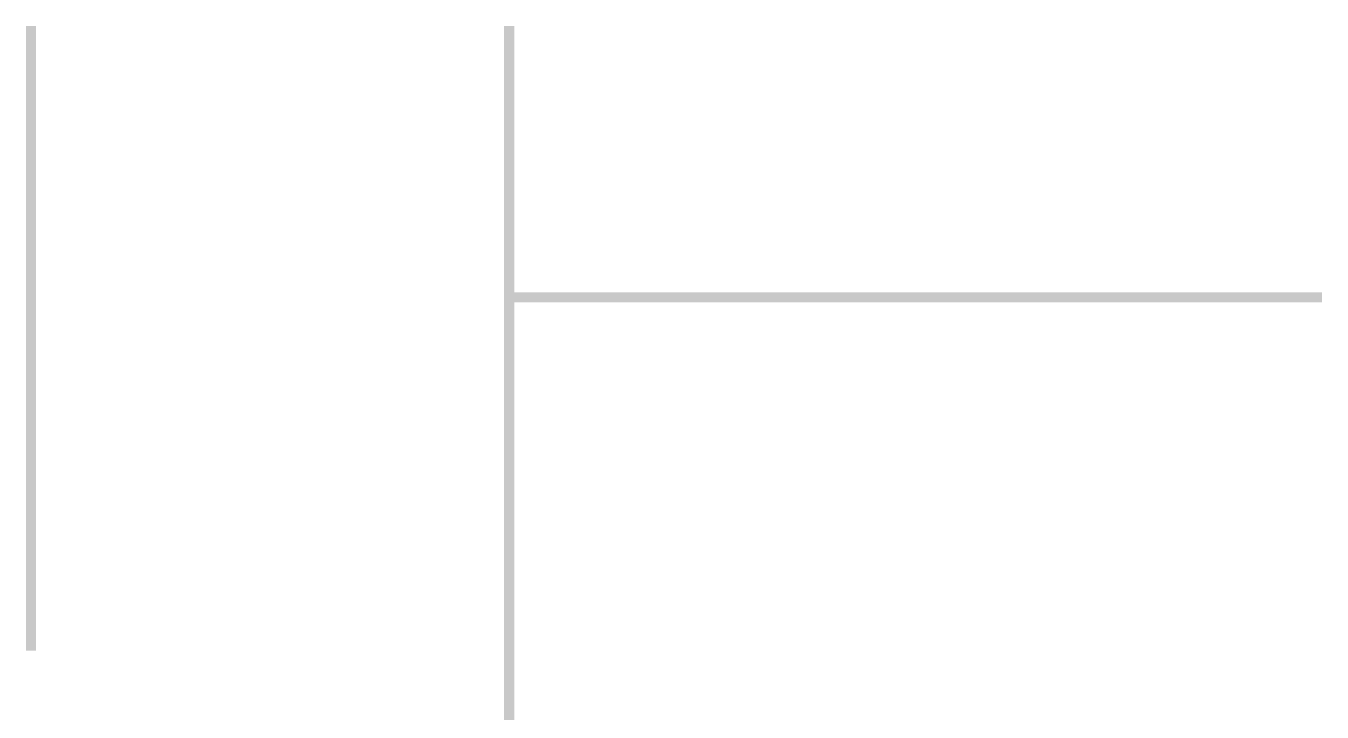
# Model space of a CAD drawing. Header units: millimetres. Extents: x -187347 to 135007, y -6415 to 292048.
# Drawn here: x -97361 to -84693, y 166579 to 173279 of the extents above; entities that cross this region are included whole.
import ezdxf

# ---------------------------------------------------------------- set-up
doc = ezdxf.new("R2010")
doc.units = ezdxf.units.MM
doc.header["$LTSCALE"] = 100
doc.layers.add('A-WALL-PATT', color=7, linetype='Continuous', lineweight=5)

msp = doc.modelspace()

# ---------------------------------------------------------------- hatches: boundary and pattern name
at = {"layer": 'A-WALL-PATT'}
h = msp.add_hatch(dxfattribs=at)
h.set_pattern_fill('FP_1418', color=256, angle=67.38013, style=0, pattern_type=2)
h.set_pattern_definition([(157.3801, (-97281.86, 170232.644), (-50.79954, 0.00031), [13.208, -647.192]), (157.3801, (-97281.858, 170283.445), (-50.79954, 0.00031), [13.208, -647.192]), (157.3801, (-97281.859, 170334.245), (-50.79954, 0.00031), [13.208, -647.192]), (157.3801, (-97281.859, 170385.044), (-50.79954, 0.00031), [13.208, -647.192]), (157.38013, (-97281.86, 170435.844), (-50.79954, 0.00031), [13.208, -647.192]), (202.2491, (-97281.859, 170275.317), (-50.80037, 0.00024), [12.075, -1195.427]), (202.2491, (-97281.86, 170326.117), (-50.80037, 0.00024), [12.075, -1195.427]), (202.24913, (-97281.859, 170376.916), (-50.80037, 0.00024), [12.075, -1195.427]), (202.24913, (-97281.86, 170427.717), (-50.80037, 0.00024), [12.075, -1195.427]), (202.24913, (-97281.859, 170478.516), (-50.80037, 0.00024), [12.075, -1195.427]), (202.24913, (-97281.859, 170529.316), (-50.80037, 0.00024), [12.075, -1195.427]), (202.24913, (-97281.859, 170580.117), (-50.80037, 0.00024), [12.075, -1195.427]), (202.24913, (-97281.858, 170630.916), (-50.80037, 0.00024), [12.075, -1195.427]), (202.24913, (-97281.86, 170681.716), (-50.80037, 0.00024), [12.075, -1195.427]), (337.7511, (-97293.035, 170262.616), (-50.80037, -0.00048), [12.075, -1195.427]), (337.7511, (-97293.034, 170313.417), (-50.80037, -0.00048), [12.075, -1195.427]), (337.75113, (-97293.035, 170364.217), (-50.80037, -0.00048), [12.075, -1195.427]), (337.75113, (-97293.035, 170415.016), (-50.80037, -0.00048), [12.075, -1195.427]), (337.75113, (-97293.035, 170465.816), (-50.80037, -0.00048), [12.075, -1195.427]), (337.75113, (-97293.035, 170516.617), (-50.80037, -0.00048), [12.075, -1195.427]), (337.75113, (-97293.035, 170567.417), (-50.80037, -0.00048), [12.075, -1195.427]), (337.75113, (-97293.035, 170618.216), (-50.80037, -0.00048), [12.075, -1195.427]), (337.75113, (-97293.035, 170669.017), (-50.80037, -0.00048), [12.075, -1195.427]), (22.6201, (-97294.05, 170244.836), (-50.79954, -0.00055), [13.208, -647.192]), (22.6201, (-97294.051, 170295.636), (-50.79954, -0.00055), [13.208, -647.192]), (22.6201, (-97294.05, 170346.437), (-50.79954, -0.00055), [13.208, -647.192]), (22.6201, (-97294.051, 170397.237), (-50.79954, -0.00055), [13.208, -647.192]), (22.62013, (-97294.05, 170448.036), (-50.79954, -0.00055), [13.208, -647.192]), (171.87013, (-97273.223, 170230.104), (-50.799541, -6.9e-05), [3.592, -355.618]), (158.1981, (-97276.779, 170230.612), (-50.80049, 0.00022), [5.471, -268.095]), (158.1981, (-97276.78, 170281.413), (-50.80049, 0.00022), [5.471, -268.095]), (21.8011, (-97281.859, 170249.917), (-50.80049, 0.00043), [5.471, -268.095]), (21.8011, (-97281.858, 170300.716), (-50.80049, 0.00043), [5.471, -268.095]), (8.13013, (-97276.779, 170251.948), (-50.799541, -0.00017), [3.592, -355.618]), (8.13013, (-97273.223, 170230.104), (-50.799541, -0.00017), [3.592, -355.618]), (26.5651, (-97269.667, 170230.613), (-50.79989, -0.00052), [3.408, -110.184]), (45.0001, (-97266.62, 170232.137), (-50.79997, -0.0001), [3.592, -68.25]), (56.3101, (-97264.08, 170234.676), (-50.8, -0.00046), [1.832, -181.33]), (56.3101, (-97264.08, 170285.477), (-50.8, -0.00046), [1.832, -181.33]), (56.3101, (-97264.08, 170336.276), (-50.8, -0.00046), [1.832, -181.33]), (71.5651, (-97263.062, 170236.2), (-50.7998, 0.00024), [1.676, -158.967]), (71.5651, (-97263.063, 170287), (-50.7998, 0.00024), [1.676, -158.967]), (71.5651, (-97263.06, 170337.8), (-50.7998, 0.00024), [1.676, -158.967]), (71.5651, (-97262.555, 170237.725), (-50.7998, 0.00024), [1.676, -158.967]), (71.5651, (-97262.555, 170288.524), (-50.7998, 0.00024), [1.676, -158.967]), (71.5651, (-97262.555, 170339.325), (-50.7998, 0.00024), [1.676, -158.967]), (90.0001, (-97262.047, 170239.25), (-50.8, -0.0001), [4.064, -46.736]), (108.4351, (-97262.047, 170243.313), (-50.7998, -0.0005), [1.676, -158.967]), (108.4351, (-97262.046, 170294.11), (-50.7998, -0.0005), [1.676, -158.967]), (108.4351, (-97262.047, 170344.91), (-50.7998, -0.0005), [1.676, -158.967]), (108.4351, (-97262.555, 170244.836), (-50.7998, -0.0005), [1.676, -158.967]), (108.4351, (-97262.555, 170295.636), (-50.7998, -0.0005), [1.676, -158.967]), (108.4351, (-97262.555, 170346.437), (-50.7998, -0.0005), [1.676, -158.967]), (123.6901, (-97263.063, 170246.36), (-50.8, 0.0002), [1.832, -181.33]), (123.6901, (-97263.063, 170297.16), (-50.8, 0.0002), [1.832, -181.33]), (123.6901, (-97263.063, 170347.96), (-50.8, 0.0002), [1.832, -181.33]), (135.0001, (-97264.08, 170247.884), (-50.79997, -0.0001), [3.592, -68.25]), (153.4351, (-97266.62, 170250.425), (-50.79989, 0.00028), [3.408, -110.184]), (171.87013, (-97269.666, 170251.949), (-50.799541, -6.9e-05), [3.592, -355.618]), (171.87013, (-97273.2225, 170255.504), (-50.799541, -6.9e-05), [3.592, -355.618]), (158.1981, (-97276.778, 170256.013), (-50.80049, 0.00022), [5.471, -268.095]), (158.19813, (-97276.779, 170306.813), (-50.80049, 0.00022), [5.471, -268.095]), (21.8011, (-97281.859, 170275.317), (-50.80049, 0.00043), [5.471, -268.095]), (21.80113, (-97281.86, 170326.117), (-50.80049, 0.00043), [5.471, -268.095]), (8.13013, (-97276.7785, 170277.348), (-50.799541, -0.00017), [3.592, -355.618]), (8.13013, (-97273.2225, 170255.504), (-50.799541, -0.00017), [3.592, -355.618]), (26.5651, (-97269.666, 170256.012), (-50.79989, -0.00052), [3.408, -110.184]), (45.0001, (-97266.62, 170257.536), (-50.79997, -0.0001), [3.592, -68.25]), (56.3101, (-97264.08, 170260.077), (-50.8, -0.00046), [1.832, -181.33]), (56.3101, (-97264.08, 170310.877), (-50.8, -0.00046), [1.832, -181.33]), (56.3101, (-97264.08, 170361.676), (-50.8, -0.00046), [1.832, -181.33]), (71.5651, (-97263.063, 170261.6), (-50.7998, 0.00024), [1.676, -158.967]), (71.5651, (-97263.063, 170312.4), (-50.7998, 0.00024), [1.676, -158.967]), (71.5651, (-97263.063, 170363.2), (-50.7998, 0.00024), [1.676, -158.967]), (71.5651, (-97262.555, 170263.124), (-50.7998, 0.00024), [1.676, -158.967]), (71.5651, (-97262.554, 170313.925), (-50.7998, 0.00024), [1.676, -158.967]), (71.5651, (-97262.555, 170364.725), (-50.7998, 0.00024), [1.676, -158.967]), (90.0001, (-97262.047, 170264.65), (-50.8, -0.0001), [4.064, -46.736]), (108.4351, (-97262.047, 170268.713), (-50.7998, -0.0005), [1.676, -158.967]), (108.4351, (-97262.047, 170319.513), (-50.7998, -0.0005), [1.676, -158.967]), (108.4351, (-97262.047, 170370.31), (-50.7998, -0.0005), [1.676, -158.967]), (108.4351, (-97262.555, 170270.236), (-50.7998, -0.0005), [1.676, -158.967]), (108.4351, (-97262.555, 170321.036), (-50.7998, -0.0005), [1.676, -158.967]), (108.4351, (-97262.555, 170371.837), (-50.7998, -0.0005), [1.676, -158.967]), (123.6901, (-97263.062, 170271.76), (-50.8, 0.0002), [1.832, -181.33]), (123.6901, (-97263.063, 170322.56), (-50.8, 0.0002), [1.832, -181.33]), (123.6901, (-97263.063, 170373.36), (-50.8, 0.0002), [1.832, -181.33]), (135.0001, (-97264.08, 170273.285), (-50.79997, -0.0001), [3.592, -68.25]), (153.4351, (-97266.62, 170275.824), (-50.79989, 0.00028), [3.408, -110.184]), (171.87013, (-97269.667, 170277.349), (-50.799541, -6.9e-05), [3.592, -355.618]), (171.87013, (-97301.671, 170242.805), (-50.799541, -6.9e-05), [3.592, -355.618]), (153.4351, (-97305.226, 170243.312), (-50.79989, 0.00028), [3.408, -110.184]), (135.0001, (-97308.275, 170244.836), (-50.79997, -0.0001), [3.592, -68.25]), (123.6901, (-97310.815, 170247.377), (-50.8, 0.0002), [1.832, -181.33]), (123.6901, (-97310.815, 170298.176), (-50.8, 0.0002), [1.832, -181.33]), (123.6901, (-97310.815, 170348.977), (-50.8, 0.0002), [1.832, -181.33]), (108.4351, (-97311.83, 170248.9), (-50.7998, -0.0005), [1.676, -158.967]), (108.4351, (-97311.83, 170299.7), (-50.7998, -0.0005), [1.676, -158.967]), (108.4351, (-97311.83, 170350.5), (-50.7998, -0.0005), [1.676, -158.967]), (108.4351, (-97312.34, 170250.424), (-50.7998, -0.0005), [1.676, -158.967]), (108.4351, (-97312.34, 170301.225), (-50.7998, -0.0005), [1.676, -158.967]), (108.4351, (-97312.34, 170352.025), (-50.7998, -0.0005), [1.676, -158.967]), (90.0001, (-97312.847, 170251.95), (-50.8, -0.0001), [4.064, -46.736]), (71.5651, (-97312.847, 170256.01), (-50.7998, 0.00024), [1.676, -158.967]), (71.5651, (-97312.846, 170306.813), (-50.7998, 0.00024), [1.676, -158.967]), (71.5651, (-97312.847, 170357.613), (-50.7998, 0.00024), [1.676, -158.967]), (71.5651, (-97312.34, 170257.536), (-50.7998, 0.00024), [1.676, -158.967]), (71.5651, (-97312.34, 170308.337), (-50.7998, 0.00024), [1.676, -158.967]), (71.5651, (-97312.34, 170359.136), (-50.7998, 0.00024), [1.676, -158.967]), (56.3101, (-97311.83, 170259.06), (-50.8, -0.00046), [1.832, -181.33]), (56.3101, (-97311.83, 170309.86), (-50.8, -0.00046), [1.832, -181.33]), (56.3101, (-97311.83, 170360.66), (-50.8, -0.00046), [1.832, -181.33]), (45.0001, (-97310.815, 170260.585), (-50.79997, -0.0001), [3.592, -68.25]), (26.5651, (-97308.275, 170263.125), (-50.79989, -0.00052), [3.408, -110.184]), (8.13013, (-97305.227, 170264.649), (-50.799541, -0.00017), [3.592, -355.618]), (8.13013, (-97301.671, 170242.805), (-50.799541, -0.00017), [3.592, -355.618]), (20.55613, (-97298.115, 170243.312), (-50.80042, -0.00031), [4.34, -429.695]), (20.55613, (-97298.115, 170294.113), (-50.80042, -0.00031), [4.34, -429.695]), (20.55613, (-97298.114, 170344.912), (-50.80042, -0.00031), [4.34, -429.695]), (158.1981, (-97293.035, 170262.616), (-50.80049, 0.00022), [5.471, -268.095]), (158.19813, (-97293.034, 170313.417), (-50.80049, 0.00022), [5.471, -268.095]), (171.87013, (-97298.115, 170264.6486), (-50.799541, -6.9e-05), [3.592, -355.618]), (90.0001, (-97312.847, 170228.58), (-50.8, -0.0001), [2.032, -48.768]), (71.5651, (-97312.847, 170230.613), (-50.7998, 0.00024), [1.676, -158.967]), (71.5651, (-97312.847, 170281.41), (-50.7998, 0.00024), [1.676, -158.967]), (71.5651, (-97312.847, 170332.213), (-50.7998, 0.00024), [1.676, -158.967]), (71.5651, (-97312.34, 170232.136), (-50.7998, 0.00024), [1.676, -158.967]), (71.5651, (-97312.34, 170282.937), (-50.7998, 0.00024), [1.676, -158.967]), (71.5651, (-97312.34, 170333.737), (-50.7998, 0.00024), [1.676, -158.967]), (56.3101, (-97311.83, 170233.66), (-50.8, -0.00046), [1.832, -181.33]), (56.3101, (-97311.83, 170284.46), (-50.8, -0.00046), [1.832, -181.33]), (56.3101, (-97311.83, 170335.26), (-50.8, -0.00046), [1.832, -181.33]), (45.0001, (-97310.814, 170235.184), (-50.79997, -0.0001), [3.592, -68.25]), (26.5651, (-97308.275, 170237.724), (-50.79989, -0.00052), [3.408, -110.184]), (8.13013, (-97305.226, 170239.249), (-50.799541, -0.00017), [3.592, -355.618]), (159.44413, (-97294.051, 170237.724), (-50.80042, 7e-05), [4.34, -429.695]), (159.44413, (-97294.05, 170288.525), (-50.80042, 7e-05), [4.34, -429.695]), (159.44413, (-97294.051, 170339.325), (-50.80042, 7e-05), [4.34, -429.695]), (171.87013, (-97298.1144, 170239.2484), (-50.799541, -6.9e-05), [3.592, -355.618]), (171.87013, (-97301.671, 170268.205), (-50.799541, -6.9e-05), [3.592, -355.618]), (153.4351, (-97305.227, 170268.713), (-50.79989, 0.00028), [3.408, -110.184]), (135.0001, (-97308.274, 170270.237), (-50.79997, -0.0001), [3.592, -68.25]), (123.6901, (-97310.815, 170272.776), (-50.8, 0.0002), [1.832, -181.33]), (123.6901, (-97310.814, 170323.577), (-50.8, 0.0002), [1.832, -181.33]), (123.6901, (-97310.815, 170374.377), (-50.8, 0.0002), [1.832, -181.33]), (108.4351, (-97311.83, 170274.3), (-50.7998, -0.0005), [1.676, -158.967]), (108.4351, (-97311.83, 170325.1), (-50.7998, -0.0005), [1.676, -158.967]), (108.4351, (-97311.83, 170375.9), (-50.7998, -0.0005), [1.676, -158.967]), (108.4351, (-97312.34, 170275.825), (-50.7998, -0.0005), [1.676, -158.967]), (108.4351, (-97312.34, 170326.624), (-50.7998, -0.0005), [1.676, -158.967]), (108.4351, (-97312.34, 170377.424), (-50.7998, -0.0005), [1.676, -158.967]), (90.0001, (-97312.847, 170277.35), (-50.8, -0.0001), [2.032, -48.768]), (8.13013, (-97301.671, 170268.205), (-50.799541, -0.00017), [3.592, -355.618]), (21.8011, (-97298.115, 170268.712), (-50.80049, 0.00043), [5.471, -268.095]), (21.80113, (-97298.115, 170319.513), (-50.80049, 0.00043), [5.471, -268.095])])
h.paths.add_polyline_path([(-97262.8, 167179.4), (-97262.8, 173279.4), (-97361.2, 173279.4), (-97361.2, 167179.4)])
h = msp.add_hatch(dxfattribs=at)
h.set_pattern_fill('FP_1421', color=256, angle=67.38013, style=0, pattern_type=2)
h.set_pattern_definition([(157.38013, (-92607.884, 166645.145), (-50.79954, 0.00031), [13.208, -647.192]), (157.38013, (-92607.884, 166695.945), (-50.79954, 0.00031), [13.208, -647.192]), (157.38013, (-92607.884, 166746.745), (-50.79954, 0.00031), [13.208, -647.192]), (157.38013, (-92607.884, 166797.544), (-50.79954, 0.00031), [13.208, -647.192]), (157.38013, (-92607.884, 166848.345), (-50.79954, 0.00031), [13.208, -647.192]), (202.24913, (-92607.884, 166687.816), (-50.80037, 0.00024), [12.075, -1195.427]), (202.24913, (-92607.884, 166738.616), (-50.80037, 0.00024), [12.075, -1195.427]), (202.24913, (-92607.884, 166789.417), (-50.80037, 0.00024), [12.075, -1195.427]), (202.24913, (-92607.883, 166840.216), (-50.80037, 0.00024), [12.075, -1195.427]), (202.24913, (-92607.884, 166891.016), (-50.80037, 0.00024), [12.075, -1195.427]), (202.24913, (-92607.883, 166941.817), (-50.80037, 0.00024), [12.075, -1195.427]), (202.24913, (-92607.884, 166992.617), (-50.80037, 0.00024), [12.075, -1195.427]), (202.24913, (-92607.884, 167043.416), (-50.80037, 0.00024), [12.075, -1195.427]), (202.24913, (-92607.884, 167094.217), (-50.80037, 0.00024), [12.075, -1195.427]), (337.75113, (-92619.06, 166675.117), (-50.80037, -0.000477), [12.075, -1195.427]), (337.75113, (-92619.06, 166725.917), (-50.80037, -0.000477), [12.075, -1195.427]), (337.75113, (-92619.06, 166776.717), (-50.80037, -0.000477), [12.075, -1195.427]), (337.75113, (-92619.06, 166827.516), (-50.80037, -0.000477), [12.075, -1195.427]), (337.75113, (-92619.06, 166878.317), (-50.80037, -0.000477), [12.075, -1195.427]), (337.75113, (-92619.06, 166929.116), (-50.80037, -0.000477), [12.075, -1195.427]), (337.75113, (-92619.06, 166979.916), (-50.80037, -0.000477), [12.075, -1195.427]), (337.75113, (-92619.06, 167030.717), (-50.80037, -0.000477), [12.075, -1195.427]), (337.75113, (-92619.06, 167081.516), (-50.80037, -0.000477), [12.075, -1195.427]), (22.62013, (-92620.076, 166657.336), (-50.79954, -0.000547), [13.208, -647.192]), (22.62013, (-92620.076, 166708.137), (-50.79954, -0.000547), [13.208, -647.192]), (22.62013, (-92620.076, 166758.936), (-50.79954, -0.000547), [13.208, -647.192]), (22.62013, (-92620.076, 166809.736), (-50.79954, -0.000547), [13.208, -647.192]), (22.62013, (-92620.076, 166860.537), (-50.79954, -0.000547), [13.208, -647.192]), (171.87013, (-92599.248, 166642.604), (-50.799541, -6.9e-05), [3.592, -355.618]), (158.19813, (-92602.804, 166643.113), (-50.80049, 0.00022), [5.471, -268.095]), (158.19813, (-92602.803, 166693.912), (-50.80049, 0.00022), [5.471, -268.095]), (21.80113, (-92607.884, 166662.417), (-50.80049, 0.00043), [5.471, -268.095]), (21.80113, (-92607.884, 166713.216), (-50.80049, 0.00043), [5.471, -268.095]), (8.13013, (-92602.804, 166664.448), (-50.799541, -0.00017), [3.592, -355.618]), (8.13013, (-92599.248, 166642.604), (-50.799541, -0.00017), [3.592, -355.618]), (26.56513, (-92595.692, 166643.112), (-50.79989, -0.00052), [3.408, -110.184]), (45.00013, (-92592.644, 166644.637), (-50.79997, -0.00012), [3.592, -68.25]), (56.3101, (-92590.104, 166647.177), (-50.8, -0.00046), [1.832, -181.33]), (56.3101, (-92590.103, 166697.976), (-50.8, -0.00046), [1.832, -181.33]), (56.3101, (-92590.104, 166748.776), (-50.8, -0.00046), [1.832, -181.33]), (71.5651, (-92589.09, 166648.7), (-50.79978, 0.00024), [1.676, -158.967]), (71.5651, (-92589.09, 166699.5), (-50.79978, 0.00024), [1.676, -158.967]), (71.5651, (-92589.09, 166750.3), (-50.79978, 0.00024), [1.676, -158.967]), (71.5651, (-92588.58, 166650.224), (-50.79978, 0.00024), [1.676, -158.967]), (71.5651, (-92588.58, 166701.025), (-50.79978, 0.00024), [1.676, -158.967]), (71.5651, (-92588.58, 166751.824), (-50.79978, 0.00024), [1.676, -158.967]), (90.0001, (-92588.07, 166651.75), (-50.8, -0.0001), [4.064, -46.736]), (108.4351, (-92588.07, 166655.813), (-50.79978, -0.00048), [1.676, -158.967]), (108.4351, (-92588.07, 166706.61), (-50.79978, -0.00048), [1.676, -158.967]), (108.4351, (-92588.07, 166757.413), (-50.79978, -0.00048), [1.676, -158.967]), (108.4351, (-92588.58, 166657.336), (-50.79978, -0.00048), [1.676, -158.967]), (108.4351, (-92588.58, 166708.137), (-50.79978, -0.00048), [1.676, -158.967]), (108.4351, (-92588.58, 166758.937), (-50.79978, -0.00048), [1.676, -158.967]), (123.6901, (-92589.088, 166658.86), (-50.8, 0.00022), [1.832, -181.33]), (123.6901, (-92589.087, 166709.66), (-50.8, 0.00022), [1.832, -181.33]), (123.6901, (-92589.09, 166760.46), (-50.8, 0.00022), [1.832, -181.33]), (135.00013, (-92590.104, 166660.385), (-50.79997, -0.00012), [3.592, -68.25]), (153.43513, (-92592.644, 166662.924), (-50.79989, 0.00028), [3.408, -110.184]), (171.87013, (-92595.6916, 166664.4486), (-50.799541, -6.9e-05), [3.592, -355.618]), (171.87013, (-92599.2474, 166668.005), (-50.799541, -6.9e-05), [3.592, -355.618]), (158.19813, (-92602.804, 166668.513), (-50.80049, 0.00022), [5.471, -268.095]), (158.19813, (-92602.804, 166719.313), (-50.80049, 0.00022), [5.471, -268.095]), (21.80113, (-92607.884, 166687.816), (-50.80049, 0.00043), [5.471, -268.095]), (21.80113, (-92607.884, 166738.616), (-50.80049, 0.00043), [5.471, -268.095]), (8.13013, (-92602.8034, 166689.849), (-50.799541, -0.00017), [3.592, -355.618]), (8.13013, (-92599.2474, 166668.005), (-50.799541, -0.00017), [3.592, -355.618]), (26.56513, (-92595.692, 166668.512), (-50.79989, -0.00052), [3.408, -110.184]), (45.00013, (-92592.644, 166670.036), (-50.79997, -0.00012), [3.592, -68.25]), (56.3101, (-92590.104, 166672.577), (-50.8, -0.00046), [1.832, -181.33]), (56.3101, (-92590.104, 166723.377), (-50.8, -0.00046), [1.832, -181.33]), (56.3101, (-92590.104, 166774.176), (-50.8, -0.00046), [1.832, -181.33]), (71.5651, (-92589.088, 166674.1), (-50.79978, 0.00024), [1.676, -158.967]), (71.5651, (-92589.09, 166724.9), (-50.79978, 0.00024), [1.676, -158.967]), (71.5651, (-92589.087, 166775.7), (-50.79978, 0.00024), [1.676, -158.967]), (71.5651, (-92588.58, 166675.625), (-50.79978, 0.00024), [1.676, -158.967]), (71.5651, (-92588.58, 166726.425), (-50.79978, 0.00024), [1.676, -158.967]), (71.5651, (-92588.58, 166777.225), (-50.79978, 0.00024), [1.676, -158.967]), (90.0001, (-92588.07, 166677.15), (-50.8, -0.00012), [4.064, -46.736]), (108.4351, (-92588.07, 166681.212), (-50.79978, -0.00048), [1.676, -158.967]), (108.4351, (-92588.07, 166732.01), (-50.79978, -0.00048), [1.676, -158.967]), (108.4351, (-92588.07, 166782.813), (-50.79978, -0.00048), [1.676, -158.967]), (108.4351, (-92588.58, 166682.736), (-50.79978, -0.00048), [1.676, -158.967]), (108.4351, (-92588.58, 166733.537), (-50.79978, -0.00048), [1.676, -158.967]), (108.4351, (-92588.58, 166784.336), (-50.79978, -0.00048), [1.676, -158.967]), (123.6901, (-92589.088, 166684.26), (-50.8, 0.00022), [1.832, -181.33]), (123.6901, (-92589.09, 166735.06), (-50.8, 0.00022), [1.832, -181.33]), (123.6901, (-92589.09, 166785.86), (-50.8, 0.00022), [1.832, -181.33]), (135.00013, (-92590.104, 166685.785), (-50.79997, -0.00012), [3.592, -68.25]), (153.43513, (-92592.644, 166688.325), (-50.79989, 0.00028), [3.408, -110.184]), (171.87013, (-92595.6915, 166689.8484), (-50.799541, -6.9e-05), [3.592, -355.618]), (171.87013, (-92627.6955, 166655.3044), (-50.799541, -6.9e-05), [3.592, -355.618]), (153.43513, (-92631.252, 166655.812), (-50.79989, 0.00028), [3.408, -110.184]), (135.00013, (-92634.3, 166657.337), (-50.79997, -0.00012), [3.592, -68.25]), (123.6901, (-92636.84, 166659.876), (-50.8, 0.00022), [1.832, -181.33]), (123.6901, (-92636.84, 166710.677), (-50.8, 0.00022), [1.832, -181.33]), (123.6901, (-92636.84, 166761.476), (-50.8, 0.00022), [1.832, -181.33]), (108.4351, (-92637.856, 166661.4), (-50.79978, -0.00048), [1.676, -158.967]), (108.4351, (-92637.856, 166712.2), (-50.79978, -0.00048), [1.676, -158.967]), (108.4351, (-92637.855, 166763), (-50.79978, -0.00048), [1.676, -158.967]), (108.4351, (-92638.364, 166662.925), (-50.79978, -0.00048), [1.676, -158.967]), (108.4351, (-92638.364, 166713.724), (-50.79978, -0.00048), [1.676, -158.967]), (108.4351, (-92638.364, 166764.524), (-50.79978, -0.00048), [1.676, -158.967]), (90.0001, (-92638.87, 166664.45), (-50.8, -0.0001), [4.064, -46.736]), (71.5651, (-92638.87, 166668.513), (-50.79978, 0.00024), [1.676, -158.967]), (71.5651, (-92638.87, 166719.313), (-50.79978, 0.00024), [1.676, -158.967]), (71.5651, (-92638.87, 166770.113), (-50.79978, 0.00024), [1.676, -158.967]), (71.5651, (-92638.364, 166670.037), (-50.79978, 0.00024), [1.676, -158.967]), (71.5651, (-92638.363, 166720.836), (-50.79978, 0.00024), [1.676, -158.967]), (71.5651, (-92638.364, 166771.636), (-50.79978, 0.00024), [1.676, -158.967]), (56.3101, (-92637.856, 166671.56), (-50.8, -0.00046), [1.832, -181.33]), (56.3101, (-92637.856, 166722.36), (-50.8, -0.00046), [1.832, -181.33]), (56.3101, (-92637.856, 166773.16), (-50.8, -0.00046), [1.832, -181.33]), (45.00013, (-92636.84, 166673.084), (-50.79997, -0.00012), [3.592, -68.25]), (26.56513, (-92634.3, 166675.625), (-50.79989, -0.00052), [3.408, -110.184]), (8.13013, (-92631.2515, 166677.1484), (-50.799541, -0.00017), [3.592, -355.618]), (8.13013, (-92627.6955, 166655.3044), (-50.799541, -0.00017), [3.592, -355.618]), (20.55613, (-92624.14, 166655.813), (-50.800422, -0.000313), [4.34, -429.695]), (20.55613, (-92624.14, 166706.613), (-50.800422, -0.000313), [4.34, -429.695]), (20.55613, (-92624.14, 166757.412), (-50.800422, -0.000313), [4.34, -429.695]), (158.19813, (-92619.06, 166675.117), (-50.80049, 0.00022), [5.471, -268.095]), (158.19813, (-92619.06, 166725.917), (-50.80049, 0.00022), [5.471, -268.095]), (171.87013, (-92624.1395, 166677.148), (-50.799541, -6.9e-05), [3.592, -355.618]), (90.0001, (-92638.87, 166641.08), (-50.8, -0.0001), [2.032, -48.768]), (71.5651, (-92638.87, 166643.11), (-50.79978, 0.00024), [1.676, -158.967]), (71.5651, (-92638.87, 166693.913), (-50.79978, 0.00024), [1.676, -158.967]), (71.5651, (-92638.87, 166744.71), (-50.79978, 0.00024), [1.676, -158.967]), (71.5651, (-92638.364, 166644.637), (-50.79978, 0.00024), [1.676, -158.967]), (71.5651, (-92638.364, 166695.437), (-50.79978, 0.00024), [1.676, -158.967]), (71.5651, (-92638.364, 166746.237), (-50.79978, 0.00024), [1.676, -158.967]), (56.3101, (-92637.856, 166646.16), (-50.8, -0.00046), [1.832, -181.33]), (56.3101, (-92637.855, 166696.96), (-50.8, -0.00046), [1.832, -181.33]), (56.3101, (-92637.856, 166747.76), (-50.8, -0.00046), [1.832, -181.33]), (45.00013, (-92636.84, 166647.684), (-50.79997, -0.00012), [3.592, -68.25]), (26.56513, (-92634.3, 166650.225), (-50.79989, -0.00052), [3.408, -110.184]), (8.13013, (-92631.2516, 166651.7486), (-50.799541, -0.00017), [3.592, -355.618]), (159.44413, (-92620.076, 166650.225), (-50.800422, 7.5e-05), [4.34, -429.695]), (159.44413, (-92620.076, 166701.025), (-50.800422, 7.5e-05), [4.34, -429.695]), (159.44413, (-92620.076, 166751.825), (-50.800422, 7.5e-05), [4.34, -429.695]), (171.87013, (-92624.14, 166651.748), (-50.799541, -6.9e-05), [3.592, -355.618]), (171.87013, (-92627.696, 166680.7045), (-50.799541, -6.9e-05), [3.592, -355.618]), (153.43513, (-92631.252, 166681.212), (-50.79989, 0.00028), [3.408, -110.184]), (135.00013, (-92634.3, 166682.737), (-50.79997, -0.00012), [3.592, -68.25]), (123.6901, (-92636.84, 166685.277), (-50.8, 0.00022), [1.832, -181.33]), (123.6901, (-92636.84, 166736.077), (-50.8, 0.00022), [1.832, -181.33]), (123.6901, (-92636.84, 166786.877), (-50.8, 0.00022), [1.832, -181.33]), (108.4351, (-92637.856, 166686.8), (-50.79978, -0.00048), [1.676, -158.967]), (108.4351, (-92637.856, 166737.6), (-50.79978, -0.00048), [1.676, -158.967]), (108.4351, (-92637.856, 166788.4), (-50.79978, -0.00048), [1.676, -158.967]), (108.4351, (-92638.364, 166688.325), (-50.79978, -0.00048), [1.676, -158.967]), (108.4351, (-92638.364, 166739.124), (-50.79978, -0.00048), [1.676, -158.967]), (108.4351, (-92638.364, 166789.925), (-50.79978, -0.00048), [1.676, -158.967]), (90.0001, (-92638.87, 166689.85), (-50.8, -0.00012), [2.032, -48.768]), (8.13013, (-92627.696, 166680.7045), (-50.799541, -0.00017), [3.592, -355.618]), (21.80113, (-92624.14, 166681.213), (-50.80049, 0.00043), [5.471, -268.095]), (21.80113, (-92624.14, 166732.012), (-50.80049, 0.00043), [5.471, -268.095])])
h.paths.add_polyline_path([(-92687.3, 160003.6), (-92588.9, 160003.6), (-92588.9, 173279.4), (-92687.3, 173279.4), (-92687.3, 160229.3)])
h = msp.add_hatch(dxfattribs=at)
h.set_pattern_fill('FP_68', color=256, angle=-292.61987, style=0, pattern_type=2)
h.set_pattern_definition([(247.38013, (-88644.636, 170658.768), (-0.00031, -50.79954), [13.208, -647.192]), (247.38013, (-88695.436, 170658.769), (-0.00031, -50.79954), [13.208, -647.192]), (247.38013, (-88746.236, 170658.768), (-0.00031, -50.79954), [13.208, -647.192]), (247.38013, (-88797.035, 170658.768), (-0.00031, -50.79954), [13.208, -647.192]), (247.38013, (-88847.836, 170658.77), (-0.00031, -50.79954), [13.208, -647.192]), (292.24913, (-88687.308, 170658.768), (-0.00024, -50.80037), [12.075, -1195.427]), (292.24913, (-88738.107, 170658.769), (-0.00024, -50.80037), [12.075, -1195.427]), (292.24913, (-88788.908, 170658.768), (-0.00024, -50.80037), [12.075, -1195.427]), (292.24913, (-88839.708, 170658.769), (-0.00024, -50.80037), [12.075, -1195.427]), (292.24913, (-88890.508, 170658.768), (-0.00024, -50.80037), [12.075, -1195.427]), (292.24913, (-88941.308, 170658.769), (-0.00024, -50.80037), [12.075, -1195.427]), (292.24913, (-88992.108, 170658.768), (-0.00024, -50.80037), [12.075, -1195.427]), (292.24913, (-89042.908, 170658.769), (-0.00024, -50.80037), [12.075, -1195.427]), (292.24913, (-89093.708, 170658.768), (-0.00024, -50.80037), [12.075, -1195.427]), (67.75113, (-88674.608, 170647.592), (0.00048, -50.80037), [12.075, -1195.427]), (67.75113, (-88725.408, 170647.593), (0.00048, -50.80037), [12.075, -1195.427]), (67.75113, (-88776.208, 170647.592), (0.00048, -50.80037), [12.075, -1195.427]), (67.75113, (-88827.007, 170647.592), (0.00048, -50.80037), [12.075, -1195.427]), (67.75113, (-88877.808, 170647.593), (0.00048, -50.80037), [12.075, -1195.427]), (67.75113, (-88928.608, 170647.592), (0.00048, -50.80037), [12.075, -1195.427]), (67.75113, (-88979.407, 170647.593), (0.00048, -50.80037), [12.075, -1195.427]), (67.75113, (-89030.208, 170647.592), (0.00048, -50.80037), [12.075, -1195.427]), (67.75113, (-89081.008, 170647.593), (0.00048, -50.80037), [12.075, -1195.427]), (112.62013, (-88656.827, 170646.576), (0.00055, -50.79954), [13.208, -647.192]), (112.62013, (-88707.628, 170646.577), (0.00055, -50.79954), [13.208, -647.192]), (112.62013, (-88758.428, 170646.576), (0.00055, -50.79954), [13.208, -647.192]), (112.62013, (-88809.227, 170646.577), (0.00055, -50.79954), [13.208, -647.192]), (112.62013, (-88860.028, 170646.576), (0.00055, -50.79954), [13.208, -647.192]), (261.87013, (-88642.0954, 170667.404), (6.9e-05, -50.799541), [3.592, -355.618]), (248.19813, (-88642.604, 170663.848), (-0.00022, -50.80049), [5.471, -268.095]), (248.19813, (-88693.404, 170663.849), (-0.00022, -50.80049), [5.471, -268.095]), (111.80113, (-88661.908, 170658.768), (-0.00043, -50.80049), [5.471, -268.095]), (111.80113, (-88712.708, 170658.769), (-0.00043, -50.80049), [5.471, -268.095]), (98.13013, (-88663.9394, 170663.848), (0.00017, -50.799541), [3.592, -355.618]), (98.13013, (-88642.0954, 170667.404), (0.00017, -50.799541), [3.592, -355.618]), (116.56513, (-88642.604, 170670.96), (0.00052, -50.79989), [3.408, -110.184]), (135.0001, (-88644.128, 170674.008), (0.00012, -50.79997), [3.592, -68.25]), (146.3101, (-88646.67, 170676.55), (0.00046, -50.8), [1.832, -181.33]), (146.3101, (-88697.468, 170676.55), (0.00046, -50.8), [1.832, -181.33]), (146.3101, (-88748.268, 170676.55), (0.00046, -50.8), [1.832, -181.33]), (161.5651, (-88648.19, 170677.565), (-0.00024, -50.7998), [1.676, -158.967]), (161.5651, (-88698.99, 170677.564), (-0.00024, -50.7998), [1.676, -158.967]), (161.5651, (-88749.79, 170677.565), (-0.00024, -50.7998), [1.676, -158.967]), (161.5651, (-88649.715, 170678.073), (-0.00024, -50.7998), [1.676, -158.967]), (161.5651, (-88700.516, 170678.072), (-0.00024, -50.7998), [1.676, -158.967]), (161.5651, (-88751.316, 170678.073), (-0.00024, -50.7998), [1.676, -158.967]), (180.0001, (-88651.24, 170678.58), (0.0001, -50.8), [4.064, -46.736]), (198.4351, (-88655.304, 170678.58), (0.0005, -50.7998), [1.676, -158.967]), (198.4351, (-88706.104, 170678.58), (0.0005, -50.7998), [1.676, -158.967]), (198.4351, (-88756.904, 170678.58), (0.0005, -50.7998), [1.676, -158.967]), (198.4351, (-88656.83, 170678.07), (0.0005, -50.7998), [1.676, -158.967]), (198.4351, (-88707.63, 170678.073), (0.0005, -50.7998), [1.676, -158.967]), (198.4351, (-88758.43, 170678.07), (0.0005, -50.7998), [1.676, -158.967]), (213.6901, (-88658.352, 170677.564), (-0.0002, -50.8), [1.832, -181.33]), (213.6901, (-88709.15, 170677.565), (-0.0002, -50.8), [1.832, -181.33]), (213.6901, (-88759.95, 170677.564), (-0.0002, -50.8), [1.832, -181.33]), (225.0001, (-88659.876, 170676.55), (0.00012, -50.79997), [3.592, -68.25]), (243.43513, (-88662.415, 170674.009), (-0.00028, -50.79989), [3.408, -110.184]), (261.87013, (-88663.94, 170670.961), (6.9e-05, -50.799541), [3.592, -355.618]), (261.87013, (-88667.496, 170667.405), (6.9e-05, -50.799541), [3.592, -355.618]), (248.19813, (-88668.004, 170663.849), (-0.00022, -50.80049), [5.471, -268.095]), (248.19813, (-88718.804, 170663.848), (-0.00022, -50.80049), [5.471, -268.095]), (111.80113, (-88687.308, 170658.768), (-0.00043, -50.80049), [5.471, -268.095]), (111.80113, (-88738.107, 170658.769), (-0.00043, -50.80049), [5.471, -268.095]), (98.13013, (-88689.34, 170663.849), (0.00017, -50.799541), [3.592, -355.618]), (98.13013, (-88667.496, 170667.405), (0.00017, -50.799541), [3.592, -355.618]), (116.56513, (-88668.004, 170670.96), (0.00052, -50.79989), [3.408, -110.184]), (135.0001, (-88669.528, 170674.008), (0.00012, -50.79997), [3.592, -68.25]), (146.3101, (-88672.07, 170676.55), (0.00046, -50.8), [1.832, -181.33]), (146.3101, (-88722.87, 170676.55), (0.00046, -50.8), [1.832, -181.33]), (146.3101, (-88773.667, 170676.55), (0.00046, -50.8), [1.832, -181.33]), (161.5651, (-88673.59, 170677.565), (-0.00024, -50.7998), [1.676, -158.967]), (161.5651, (-88724.39, 170677.564), (-0.00024, -50.7998), [1.676, -158.967]), (161.5651, (-88775.19, 170677.565), (-0.00024, -50.7998), [1.676, -158.967]), (161.5651, (-88675.116, 170678.07), (-0.00024, -50.7998), [1.676, -158.967]), (161.5651, (-88725.916, 170678.073), (-0.00024, -50.7998), [1.676, -158.967]), (161.5651, (-88776.716, 170678.07), (-0.00024, -50.7998), [1.676, -158.967]), (180.0001, (-88676.64, 170678.58), (0.0001, -50.8), [4.064, -46.736]), (198.4351, (-88680.704, 170678.58), (0.0005, -50.7998), [1.676, -158.967]), (198.4351, (-88731.503, 170678.58), (0.0005, -50.7998), [1.676, -158.967]), (198.4351, (-88782.304, 170678.58), (0.0005, -50.7998), [1.676, -158.967]), (198.4351, (-88682.227, 170678.07), (0.0005, -50.7998), [1.676, -158.967]), (198.4351, (-88733.03, 170678.073), (0.0005, -50.7998), [1.676, -158.967]), (198.4351, (-88783.83, 170678.072), (0.0005, -50.7998), [1.676, -158.967]), (213.6901, (-88683.75, 170677.565), (-0.0002, -50.8), [1.832, -181.33]), (213.6901, (-88734.55, 170677.564), (-0.0002, -50.8), [1.832, -181.33]), (213.6901, (-88785.35, 170677.564), (-0.0002, -50.8), [1.832, -181.33]), (225.0001, (-88685.276, 170676.55), (0.00012, -50.79997), [3.592, -68.25]), (243.43513, (-88687.816, 170674.008), (-0.00028, -50.79989), [3.408, -110.184]), (261.87013, (-88689.34, 170670.961), (6.9e-05, -50.799541), [3.592, -355.618]), (261.87013, (-88654.796, 170638.957), (6.9e-05, -50.799541), [3.592, -355.618]), (243.43513, (-88655.304, 170635.4), (-0.00028, -50.79989), [3.408, -110.184]), (225.0001, (-88656.828, 170632.352), (0.00012, -50.79997), [3.592, -68.25]), (213.6901, (-88659.367, 170629.813), (-0.0002, -50.8), [1.832, -181.33]), (213.6901, (-88710.17, 170629.812), (-0.0002, -50.8), [1.832, -181.33]), (213.6901, (-88760.968, 170629.813), (-0.0002, -50.8), [1.832, -181.33]), (198.4351, (-88660.89, 170628.797), (0.0005, -50.7998), [1.676, -158.967]), (198.4351, (-88711.69, 170628.796), (0.0005, -50.7998), [1.676, -158.967]), (198.4351, (-88762.49, 170628.797), (0.0005, -50.7998), [1.676, -158.967]), (198.4351, (-88662.416, 170628.29), (0.0005, -50.7998), [1.676, -158.967]), (198.4351, (-88713.216, 170628.29), (0.0005, -50.7998), [1.676, -158.967]), (198.4351, (-88764.015, 170628.29), (0.0005, -50.7998), [1.676, -158.967]), (180.0001, (-88663.94, 170627.78), (0.0001, -50.8), [4.064, -46.736]), (161.5651, (-88668.004, 170627.78), (-0.00024, -50.7998), [1.676, -158.967]), (161.5651, (-88718.804, 170627.78), (-0.00024, -50.7998), [1.676, -158.967]), (161.5651, (-88769.604, 170627.78), (-0.00024, -50.7998), [1.676, -158.967]), (161.5651, (-88669.53, 170628.29), (-0.00024, -50.7998), [1.676, -158.967]), (161.5651, (-88720.33, 170628.29), (-0.00024, -50.7998), [1.676, -158.967]), (161.5651, (-88771.13, 170628.29), (-0.00024, -50.7998), [1.676, -158.967]), (146.3101, (-88671.05, 170628.797), (0.00046, -50.8), [1.832, -181.33]), (146.3101, (-88721.85, 170628.796), (0.00046, -50.8), [1.832, -181.33]), (146.3101, (-88772.65, 170628.796), (0.00046, -50.8), [1.832, -181.33]), (135.0001, (-88672.575, 170629.813), (0.00012, -50.79997), [3.592, -68.25]), (116.56513, (-88675.116, 170632.352), (0.00052, -50.79989), [3.408, -110.184]), (98.13013, (-88676.64, 170635.401), (0.00017, -50.799541), [3.592, -355.618]), (98.13013, (-88654.796, 170638.957), (0.00017, -50.799541), [3.592, -355.618]), (110.55613, (-88655.304, 170642.513), (0.00031, -50.80042), [4.34, -429.695]), (110.55613, (-88706.104, 170642.512), (0.00031, -50.80042), [4.34, -429.695]), (110.55613, (-88756.904, 170642.513), (0.00031, -50.80042), [4.34, -429.695]), (248.19813, (-88674.608, 170647.592), (-0.00022, -50.80049), [5.471, -268.095]), (248.19813, (-88725.408, 170647.593), (-0.00022, -50.80049), [5.471, -268.095]), (261.87013, (-88676.639, 170642.513), (6.9e-05, -50.799541), [3.592, -355.618]), (180.0001, (-88640.57, 170627.78), (0.0001, -50.8), [2.032, -48.768]), (161.5651, (-88642.603, 170627.78), (-0.00024, -50.7998), [1.676, -158.967]), (161.5651, (-88693.404, 170627.78), (-0.00024, -50.7998), [1.676, -158.967]), (161.5651, (-88744.204, 170627.78), (-0.00024, -50.7998), [1.676, -158.967]), (161.5651, (-88644.128, 170628.29), (-0.00024, -50.7998), [1.676, -158.967]), (161.5651, (-88694.93, 170628.29), (-0.00024, -50.7998), [1.676, -158.967]), (161.5651, (-88745.73, 170628.29), (-0.00024, -50.7998), [1.676, -158.967]), (146.3101, (-88645.652, 170628.796), (0.00046, -50.8), [1.832, -181.33]), (146.3101, (-88696.45, 170628.797), (0.00046, -50.8), [1.832, -181.33]), (146.3101, (-88747.25, 170628.796), (0.00046, -50.8), [1.832, -181.33]), (135.0001, (-88647.176, 170629.813), (0.00012, -50.79997), [3.592, -68.25]), (116.56513, (-88649.716, 170632.353), (0.00052, -50.79989), [3.408, -110.184]), (98.13013, (-88651.24, 170635.401), (0.00017, -50.799541), [3.592, -355.618]), (249.44413, (-88649.716, 170646.576), (-7.5e-05, -50.80042), [4.34, -429.695]), (249.44413, (-88700.516, 170646.577), (-7.5e-05, -50.80042), [4.34, -429.695]), (249.44413, (-88751.316, 170646.576), (-7.5e-05, -50.80042), [4.34, -429.695]), (261.87013, (-88651.2396, 170642.5126), (6.9e-05, -50.799541), [3.592, -355.618]), (261.87013, (-88680.196, 170638.956), (6.9e-05, -50.799541), [3.592, -355.618]), (243.43513, (-88680.703, 170635.4), (-0.00028, -50.79989), [3.408, -110.184]), (225.0001, (-88682.228, 170632.353), (0.00012, -50.79997), [3.592, -68.25]), (213.6901, (-88684.768, 170629.81), (-0.0002, -50.8), [1.832, -181.33]), (213.6901, (-88735.57, 170629.813), (-0.0002, -50.8), [1.832, -181.33]), (213.6901, (-88786.37, 170629.81), (-0.0002, -50.8), [1.832, -181.33]), (198.4351, (-88686.29, 170628.796), (0.0005, -50.7998), [1.676, -158.967]), (198.4351, (-88737.09, 170628.797), (0.0005, -50.7998), [1.676, -158.967]), (198.4351, (-88787.89, 170628.796), (0.0005, -50.7998), [1.676, -158.967]), (198.4351, (-88687.816, 170628.29), (0.0005, -50.7998), [1.676, -158.967]), (198.4351, (-88738.616, 170628.29), (0.0005, -50.7998), [1.676, -158.967]), (198.4351, (-88789.416, 170628.29), (0.0005, -50.7998), [1.676, -158.967]), (180.0001, (-88689.34, 170627.78), (0.0001, -50.8), [2.032, -48.768]), (98.13013, (-88680.196, 170638.956), (0.00017, -50.799541), [3.592, -355.618]), (111.80113, (-88680.704, 170642.513), (-0.00043, -50.80049), [5.471, -268.095]), (111.80113, (-88731.504, 170642.512), (-0.00043, -50.80049), [5.471, -268.095])])
h.paths.add_polyline_path([(-90295.2, 170579.4), (-84693.1, 170579.4), (-84693.1, 170677.8), (-92588.9, 170677.8), (-92588.9, 170579.4), (-91776.5, 170579.4)])

doc.saveas('drawing.dxf')
